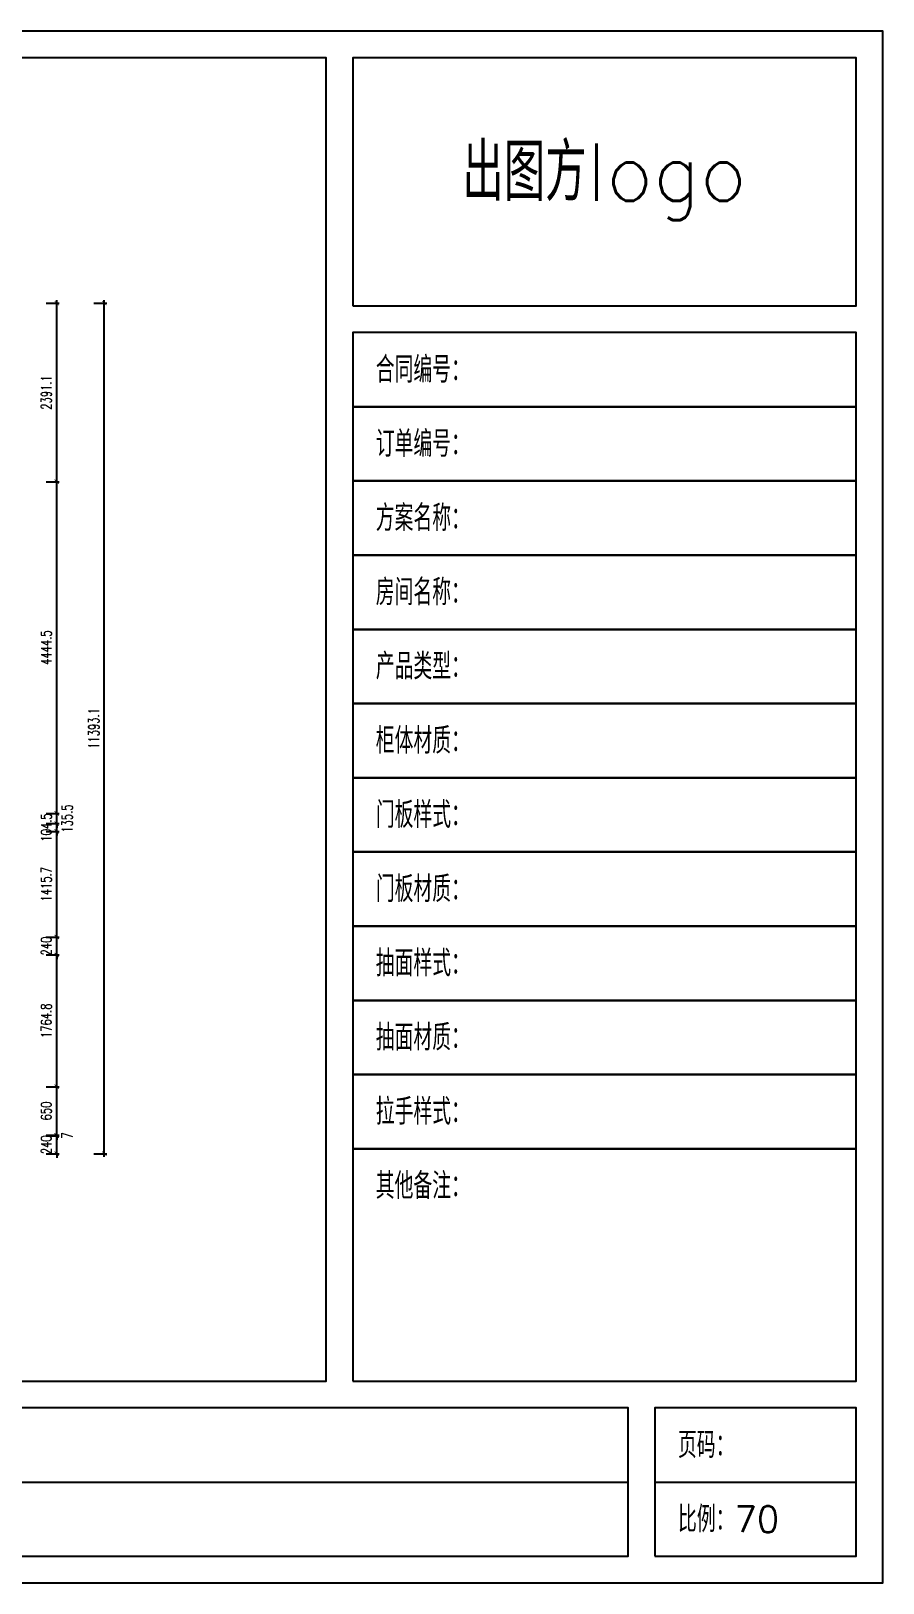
# Model space of a CAD drawing. Header units: millimetres. Extents: x 0 to 37570, y -10972 to 32224.
# Drawn here: x 17995 to 29400, y 11434 to 32224 of the extents above; entities that cross this region are included whole.
import ezdxf

# ---------------------------------------------------------------- set-up
doc = ezdxf.new("R2010")
doc.units = ezdxf.units.MM
doc.header["$LTSCALE"] = 10
doc.header["$MEASUREMENT"] = 0
for name, color, linetype in [('E11-标题', 2, 'BYLAYER'), ('P11-平面尺寸标注', 1, 'BYLAYER'), ('T-图框', 1, 'BYLAYER')]:
    doc.layers.add(name, color=color, linetype=linetype)
doc.styles.add('DIMTEXT', font='simplex.shx', dxfattribs={"width": 0.7, "bigfont": 'gbcbig.shx'})
doc.styles.get("Standard").update_dxf_attribs({"font": 'simplex.shx', "bigfont": 'gbcbig.shx'})
doc.dimstyles.new('Bim', dxfattribs={"dimscale": 25, "dimtxt": 2, "dimasz": 0.8, "dimexe": 0.5, "dimexo": 0.5, "dimgap": 1, "dimtad": 4, "dimdec": 4, "dimrnd": 1, "dimdsep": 46, "dimtxsty": 'DIMTEXT', "dimblk": 'ARCHTICK', "dimcen": 2.5, "dimdle": 0.6, "dimclrd": 1, "dimclre": 1, "dimclrt": 2, "dimadec": 0, "dimazin": 0, "dimtfac": 1, "dimtdec": 4, "dimtix": 1, "dimtmove": 2, "dimatfit": 3, "dimldrblk": 'ARCHTICK', "dimfxlon": 1, "dimtolj": 1, "dimtzin": 0, "dimarcsym": 0})
doc.dimstyles.new('Kujiale', dxfattribs={"dimscale": 25, "dimtxt": 2, "dimasz": 0.8, "dimexe": 0.5, "dimexo": 0.5, "dimgap": 1, "dimtad": 1, "dimdec": 4, "dimrnd": 1, "dimdsep": 46, "dimtxsty": 'DIMTEXT', "dimblk": 'ARCHTICK', "dimcen": 2.5, "dimdle": 0.6, "dimclrd": 1, "dimclre": 1, "dimclrt": 2, "dimadec": 0, "dimazin": 0, "dimtfac": 1, "dimtdec": 4, "dimtix": 1, "dimtmove": 2, "dimatfit": 3, "dimldrblk": 'ARCHTICK', "dimfxlon": 1, "dimtolj": 1, "dimtzin": 0, "dimarcsym": 0})

# ---------------------------------------------------------------- blocks, each defined once
blk = doc.blocks.new('_ArchTick')
at = {"layer": 'E11-标题', "color": 1, "const_width": 0.15}
blk.add_lwpolyline([(-0.5, -0.5), (0.5, 0.5)], dxfattribs=at)
blk = doc.blocks.new('*D67')
at = {"layer": 'Defpoints', "color": 0, "transparency": 16777216}
for p in [(18800, 28579), (18975, 28579), (18800, 17185)]:
    blk.add_point(p, dxfattribs=at)
at = {"layer": 'P11-平面尺寸标注', "color": 1, "lineweight": -2, "transparency": 16777216}
for p, q in [((18835, 28579), (19010, 28579)), ((18975, 17143), (18975, 28621)), ((18835, 17185), (19010, 17185))]:
    blk.add_line(p, q, dxfattribs=at)
at = {"layer": 'P11-平面尺寸标注', "color": 1, "lineweight": -2, "transparency": 16777216, "xscale": 56, "yscale": 56, "zscale": 56}
for p, rotation in [((18975, 28579), 90), ((18975, 17185), 270)]:
    blk.add_blockref('_ArchTick', p, dxfattribs=dict(at, rotation=rotation))
at = {"layer": 'P11-平面尺寸标注', "color": 2, "transparency": 16777216, "insert": (18835, 22882), "char_height": 140, "attachment_point": 5, "rotation": 90, "style": 'DIMTEXT'}
blk.add_mtext('\\A1;11393.1', dxfattribs=at)
blk = doc.blocks.new('*D71')
at = {"layer": 'Defpoints', "color": 0, "transparency": 16777216}
for p in [(18163, 17425), (18338, 17425), (18163, 17185)]:
    blk.add_point(p, dxfattribs=at)
at = {"layer": 'P11-平面尺寸标注', "color": 1, "lineweight": -2, "transparency": 16777216}
for p, q in [((18338, 17425), (18338, 17481)), ((18198, 17425), (18373, 17425)), ((18338, 17185), (18338, 17425)), ((18198, 17185), (18373, 17185)), ((18338, 17185), (18338, 17129))]:
    blk.add_line(p, q, dxfattribs=at)
at = {"layer": 'P11-平面尺寸标注', "color": 1, "lineweight": -2, "transparency": 16777216, "xscale": 56, "yscale": 56, "zscale": 56}
for p, rotation in [((18338, 17425), 270), ((18338, 17185), 90)]:
    blk.add_blockref('_ArchTick', p, dxfattribs=dict(at, rotation=rotation))
at = {"layer": 'P11-平面尺寸标注', "color": 2, "transparency": 16777216, "insert": (18198, 17305), "char_height": 140, "attachment_point": 5, "rotation": 90, "style": 'DIMTEXT'}
blk.add_mtext('\\A1;240', dxfattribs=at)
blk = doc.blocks.new('*D155')
at = {"layer": 'Defpoints', "color": 0, "transparency": 16777216}
for p in [(18163, 17432), (18163, 17425), (18338, 17432)]:
    blk.add_point(p, dxfattribs=at)
at = {"layer": 'P11-平面尺寸标注', "color": 1, "lineweight": -2, "transparency": 16777216}
for p, q in [((18338, 17432), (18338, 17488)), ((18198, 17432), (18373, 17432)), ((18198, 17425), (18373, 17425)), ((18338, 17425), (18338, 17432)), ((18338, 17425), (18338, 17369))]:
    blk.add_line(p, q, dxfattribs=at)
at = {"layer": 'P11-平面尺寸标注', "color": 1, "lineweight": -2, "transparency": 16777216, "xscale": 56, "yscale": 56, "zscale": 56}
for p, rotation in [((18338, 17432), 270), ((18338, 17425), 90)]:
    blk.add_blockref('_ArchTick', p, dxfattribs=dict(at, rotation=rotation))
at = {"layer": 'P11-平面尺寸标注', "color": 2, "transparency": 16777216, "insert": (18478, 17429), "char_height": 140, "attachment_point": 5, "rotation": 90, "style": 'DIMTEXT'}
blk.add_mtext('\\A1;7', dxfattribs=at)
blk = doc.blocks.new('*D72')
at = {"layer": 'Defpoints', "color": 0, "transparency": 16777216}
for p in [(18163, 18082), (18338, 18082), (18163, 17432)]:
    blk.add_point(p, dxfattribs=at)
at = {"layer": 'P11-平面尺寸标注', "color": 1, "lineweight": -2, "transparency": 16777216}
for p, q in [((18338, 17390), (18338, 18124)), ((18198, 18082), (18373, 18082)), ((18198, 17432), (18373, 17432))]:
    blk.add_line(p, q, dxfattribs=at)
at = {"layer": 'P11-平面尺寸标注', "color": 1, "lineweight": -2, "transparency": 16777216, "xscale": 56, "yscale": 56, "zscale": 56}
for p, rotation in [((18338, 18082), 90), ((18338, 17432), 270)]:
    blk.add_blockref('_ArchTick', p, dxfattribs=dict(at, rotation=rotation))
at = {"layer": 'P11-平面尺寸标注', "color": 2, "transparency": 16777216, "insert": (18198, 17757), "char_height": 140, "attachment_point": 5, "rotation": 90, "style": 'DIMTEXT'}
blk.add_mtext('\\A1;650', dxfattribs=at)
blk = doc.blocks.new('*D73')
at = {"layer": 'Defpoints', "color": 0, "transparency": 16777216}
for p in [(18163, 19847), (18338, 19847), (18163, 18082)]:
    blk.add_point(p, dxfattribs=at)
at = {"layer": 'P11-平面尺寸标注', "color": 1, "lineweight": -2, "transparency": 16777216}
for p, q in [((18198, 19847), (18373, 19847)), ((18338, 18040), (18338, 19889)), ((18198, 18082), (18373, 18082))]:
    blk.add_line(p, q, dxfattribs=at)
at = {"layer": 'P11-平面尺寸标注', "color": 1, "lineweight": -2, "transparency": 16777216, "xscale": 56, "yscale": 56, "zscale": 56}
for p, rotation in [((18338, 19847), 90), ((18338, 18082), 270)]:
    blk.add_blockref('_ArchTick', p, dxfattribs=dict(at, rotation=rotation))
at = {"layer": 'P11-平面尺寸标注', "color": 2, "transparency": 16777216, "insert": (18198, 18965), "char_height": 140, "attachment_point": 5, "rotation": 90, "style": 'DIMTEXT'}
blk.add_mtext('\\A1;1764.8', dxfattribs=at)
blk = doc.blocks.new('*D74')
at = {"layer": 'Defpoints', "color": 0, "transparency": 16777216}
for p in [(18163, 20087), (18338, 20087), (18163, 19847)]:
    blk.add_point(p, dxfattribs=at)
at = {"layer": 'P11-平面尺寸标注', "color": 1, "lineweight": -2, "transparency": 16777216}
for p, q in [((18198, 20087), (18373, 20087)), ((18338, 20087), (18338, 20143)), ((18338, 19847), (18338, 20087)), ((18198, 19847), (18373, 19847)), ((18338, 19847), (18338, 19791))]:
    blk.add_line(p, q, dxfattribs=at)
at = {"layer": 'P11-平面尺寸标注', "color": 1, "lineweight": -2, "transparency": 16777216, "xscale": 56, "yscale": 56, "zscale": 56}
for p, rotation in [((18338, 20087), 270), ((18338, 19847), 90)]:
    blk.add_blockref('_ArchTick', p, dxfattribs=dict(at, rotation=rotation))
at = {"layer": 'P11-平面尺寸标注', "color": 2, "transparency": 16777216, "insert": (18198, 19967), "char_height": 140, "attachment_point": 5, "rotation": 90, "style": 'DIMTEXT'}
blk.add_mtext('\\A1;240', dxfattribs=at)
blk = doc.blocks.new('*D75')
at = {"layer": 'Defpoints', "color": 0, "transparency": 16777216}
for p in [(18163, 21503), (18338, 21503), (18163, 20087)]:
    blk.add_point(p, dxfattribs=at)
at = {"layer": 'P11-平面尺寸标注', "color": 1, "lineweight": -2, "transparency": 16777216}
for p, q in [((18198, 21503), (18373, 21503)), ((18338, 20045), (18338, 21545)), ((18198, 20087), (18373, 20087))]:
    blk.add_line(p, q, dxfattribs=at)
at = {"layer": 'P11-平面尺寸标注', "color": 1, "lineweight": -2, "transparency": 16777216, "xscale": 56, "yscale": 56, "zscale": 56}
for p, rotation in [((18338, 21503), 90), ((18338, 20087), 270)]:
    blk.add_blockref('_ArchTick', p, dxfattribs=dict(at, rotation=rotation))
at = {"layer": 'P11-平面尺寸标注', "color": 2, "transparency": 16777216, "insert": (18198, 20795), "char_height": 140, "attachment_point": 5, "rotation": 90, "style": 'DIMTEXT'}
blk.add_mtext('\\A1;1415.7', dxfattribs=at)
blk = doc.blocks.new('*D76')
at = {"layer": 'Defpoints', "color": 0, "transparency": 16777216}
for p in [(18163, 21607), (18163, 21503), (18338, 21607)]:
    blk.add_point(p, dxfattribs=at)
at = {"layer": 'P11-平面尺寸标注', "color": 1, "lineweight": -2, "transparency": 16777216}
for p, q in [((18338, 21607), (18338, 21663)), ((18198, 21607), (18373, 21607)), ((18198, 21503), (18373, 21503)), ((18338, 21503), (18338, 21607)), ((18338, 21503), (18338, 21447))]:
    blk.add_line(p, q, dxfattribs=at)
at = {"layer": 'P11-平面尺寸标注', "color": 1, "lineweight": -2, "transparency": 16777216, "xscale": 56, "yscale": 56, "zscale": 56}
for p, rotation in [((18338, 21607), 270), ((18338, 21503), 90)]:
    blk.add_blockref('_ArchTick', p, dxfattribs=dict(at, rotation=rotation))
at = {"layer": 'P11-平面尺寸标注', "color": 2, "transparency": 16777216, "insert": (18198, 21555), "char_height": 140, "attachment_point": 5, "rotation": 90, "style": 'DIMTEXT'}
blk.add_mtext('\\A1;104.5', dxfattribs=at)
blk = doc.blocks.new('*D156')
at = {"layer": 'Defpoints', "color": 0, "transparency": 16777216}
for p in [(18163, 21743), (18338, 21743), (18163, 21607)]:
    blk.add_point(p, dxfattribs=at)
at = {"layer": 'P11-平面尺寸标注', "color": 1, "lineweight": -2, "transparency": 16777216}
for p, q in [((18198, 21743), (18373, 21743)), ((18338, 21743), (18338, 21799)), ((18338, 21607), (18338, 21743)), ((18198, 21607), (18373, 21607)), ((18338, 21607), (18338, 21551))]:
    blk.add_line(p, q, dxfattribs=at)
at = {"layer": 'P11-平面尺寸标注', "color": 1, "lineweight": -2, "transparency": 16777216, "xscale": 56, "yscale": 56, "zscale": 56}
for p, rotation in [((18338, 21743), 270), ((18338, 21607), 90)]:
    blk.add_blockref('_ArchTick', p, dxfattribs=dict(at, rotation=rotation))
at = {"layer": 'P11-平面尺寸标注', "color": 2, "transparency": 16777216, "insert": (18478, 21675), "char_height": 140, "attachment_point": 5, "rotation": 90, "style": 'DIMTEXT'}
blk.add_mtext('\\A1;135.5', dxfattribs=at)
blk = doc.blocks.new('*D77')
at = {"layer": 'Defpoints', "color": 0, "transparency": 16777216}
for p in [(18163, 26187), (18338, 26187), (18163, 21743)]:
    blk.add_point(p, dxfattribs=at)
at = {"layer": 'P11-平面尺寸标注', "color": 1, "lineweight": -2, "transparency": 16777216}
for p, q in [((18338, 21701), (18338, 26229)), ((18198, 26187), (18373, 26187)), ((18198, 21743), (18373, 21743))]:
    blk.add_line(p, q, dxfattribs=at)
at = {"layer": 'P11-平面尺寸标注', "color": 1, "lineweight": -2, "transparency": 16777216, "xscale": 56, "yscale": 56, "zscale": 56}
for p, rotation in [((18338, 26187), 90), ((18338, 21743), 270)]:
    blk.add_blockref('_ArchTick', p, dxfattribs=dict(at, rotation=rotation))
at = {"layer": 'P11-平面尺寸标注', "color": 2, "transparency": 16777216, "insert": (18198, 23965), "char_height": 140, "attachment_point": 5, "rotation": 90, "style": 'DIMTEXT'}
blk.add_mtext('\\A1;4444.5', dxfattribs=at)
blk = doc.blocks.new('*D78')
at = {"layer": 'Defpoints', "color": 0, "transparency": 16777216}
for p in [(18163, 28579), (18338, 28579), (18163, 26187)]:
    blk.add_point(p, dxfattribs=at)
at = {"layer": 'P11-平面尺寸标注', "color": 1, "lineweight": -2, "transparency": 16777216}
for p, q in [((18198, 28579), (18373, 28579)), ((18338, 26145), (18338, 28621)), ((18198, 26187), (18373, 26187))]:
    blk.add_line(p, q, dxfattribs=at)
at = {"layer": 'P11-平面尺寸标注', "color": 1, "lineweight": -2, "transparency": 16777216, "xscale": 56, "yscale": 56, "zscale": 56}
for p, rotation in [((18338, 28579), 90), ((18338, 26187), 270)]:
    blk.add_blockref('_ArchTick', p, dxfattribs=dict(at, rotation=rotation))
at = {"layer": 'P11-平面尺寸标注', "color": 2, "transparency": 16777216, "insert": (18198, 27383), "char_height": 140, "attachment_point": 5, "rotation": 90, "style": 'DIMTEXT'}
blk.add_mtext('\\A1;2391.1', dxfattribs=at)

msp = doc.modelspace()

# ---------------------------------------------------------------- linework, layer by layer
at = {"layer": 'T-图框'}
for p, q in [((11487, 12785.5), (25991, 12785.5)), ((26348, 12785.5), (29043, 12785.5))]:
    msp.add_line(p, q, dxfattribs=at)
at = {"layer": 'T-图框', "color": 8}
msp.add_lwpolyline([(0, 11434.5), (29400, 11434.5), (29400, 32224.5), (0, 32224.5), (0, 11434.5)], dxfattribs=at)
at = {"layer": 'T-图框'}
for points in [[(357, 14136.5), (21945, 14136.5), (21945, 31867.5), (357, 31867.5), (357, 14136.5)], [(22302, 28542.5), (29043, 28542.5), (29043, 31867.5), (22302, 31867.5), (22302, 28542.5)], [(22302, 27191.5), (29043, 27191.5), (29043, 28185.5), (22302, 28185.5), (22302, 27191.5)], [(22302, 26197.5), (29043, 26197.5), (29043, 27191.5), (22302, 27191.5), (22302, 26197.5)], [(22302, 25203.5), (29043, 25203.5), (29043, 26197.5), (22302, 26197.5), (22302, 25203.5)], [(22302, 24209.5), (29043, 24209.5), (29043, 25203.5), (22302, 25203.5), (22302, 24209.5)], [(22302, 23215.5), (29043, 23215.5), (29043, 24209.5), (22302, 24209.5), (22302, 23215.5)], [(22302, 22221.5), (29043, 22221.5), (29043, 23215.5), (22302, 23215.5), (22302, 22221.5)], [(22302, 21227.5), (29043, 21227.5), (29043, 22221.5), (22302, 22221.5), (22302, 21227.5)], [(22302, 20233.5), (29043, 20233.5), (29043, 21227.5), (22302, 21227.5), (22302, 20233.5)], [(22302, 19239.5), (29043, 19239.5), (29043, 20233.5), (22302, 20233.5), (22302, 19239.5)], [(22302, 18245.5), (29043, 18245.5), (29043, 19239.5), (22302, 19239.5), (22302, 18245.5)], [(22302, 17251.5), (29043, 17251.5), (29043, 18245.5), (22302, 18245.5), (22302, 17251.5)], [(22302, 14136.5), (29043, 14136.5), (29043, 17251.5), (22302, 17251.5), (22302, 14136.5)], [(15981, 11791.5), (25991, 11791.5), (25991, 13779.5), (15981, 13779.5), (15981, 11791.5)], [(26348, 11791.5), (29043, 11791.5), (29043, 13779.5), (26348, 13779.5), (26348, 11791.5)]]:
    msp.add_lwpolyline(points, dxfattribs=at)

# ---------------------------------------------------------------- texts
for s, insert, char_height, attachment_point in [('出图方logo', (25672.5, 30205), 770, 5), ('合同编号：', (22610, 27688.5), 350, 4), ('订单编号：', (22610, 26694.5), 350, 4), ('方案名称：', (22610, 25700.5), 350, 4), ('房间名称：', (22610, 24706.5), 350, 4), ('产品类型：', (22610, 23712.5), 350, 4), ('柜体材质：', (22610, 22718.5), 350, 4), ('门板样式：', (22610, 21724.5), 350, 4), ('门板材质：', (22610, 20730.5), 350, 4), ('抽面样式：', (22610, 19736.5), 350, 4), ('抽面材质：', (22610, 18742.5), 350, 4), ('拉手样式：', (22610, 17748.5), 350, 4), ('其他备注：', (22610, 16754.5), 350, 4), ('页码：', (26656, 13282.5), 350, 4), ('比例：70', (26656, 12288.5), 350, 4)]:
    msp.add_mtext(s, dxfattribs=dict(at, insert=insert, char_height=char_height, attachment_point=attachment_point))

# ---------------------------------------------------------------- dimensions: what is measured, and where the dimension line sits
at = {"layer": 'P11-平面尺寸标注'}
for p1, p2, text, dimstyle, picture, middle in [((18162.9707, 26187.42383), (18162.9707, 28578.56836), '2391.1', 'Kujiale', '*D78', (18197.9707, 27382.99609)), ((18799.9707, 17185.42969), (18799.9707, 28578.56836), '11393.1', 'Kujiale', '*D67', (18834.9707, 22881.99902)), ((18162.9707, 21742.9375), (18162.9707, 26187.42383), '4444.5', 'Kujiale', '*D77', (18197.9707, 23965.18066)), ((18162.9707, 21607.42383), (18162.9707, 21742.9375), '135.5', 'Bim', '*D156', (18477.9707, 21675.18066)), ((18162.9707, 21502.93945), (18162.9707, 21607.42383), '104.5', 'Kujiale', '*D76', (18197.9707, 21555.18164)), ((18162.9707, 20087.27344), (18162.9707, 21502.93945), '1415.7', 'Kujiale', '*D75', (18197.9707, 20795.10645)), ((18162.9707, 19847.27344), (18162.9707, 20087.27344), '240', 'Kujiale', '*D74', (18197.9707, 19967.27344)), ((18162.9707, 18082.44141), (18162.9707, 19847.27344), '1764.8', 'Kujiale', '*D73', (18197.9707, 18964.85742)), ((18162.9707, 17432.44141), (18162.9707, 18082.44141), '650', 'Kujiale', '*D72', (18197.9707, 17757.44141)), ((18162.9707, 17185.42969), (18162.9707, 17425.42969), '240', 'Kujiale', '*D71', (18197.9707, 17305.42969)), ((18162.9707, 17425.42969), (18162.9707, 17432.44141), '7', 'Bim', '*D155', (18477.9707, 17428.93555))]:
    dim = msp.add_aligned_dim(p1=p1, p2=p2, distance=-175, text=text, dimstyle=dimstyle, override={"dimscale": 70}, dxfattribs=at)
    dim.commit()
    dim.dimension.update_dxf_attribs({"geometry": picture, "text_midpoint": middle})

doc.saveas('drawing.dxf')
